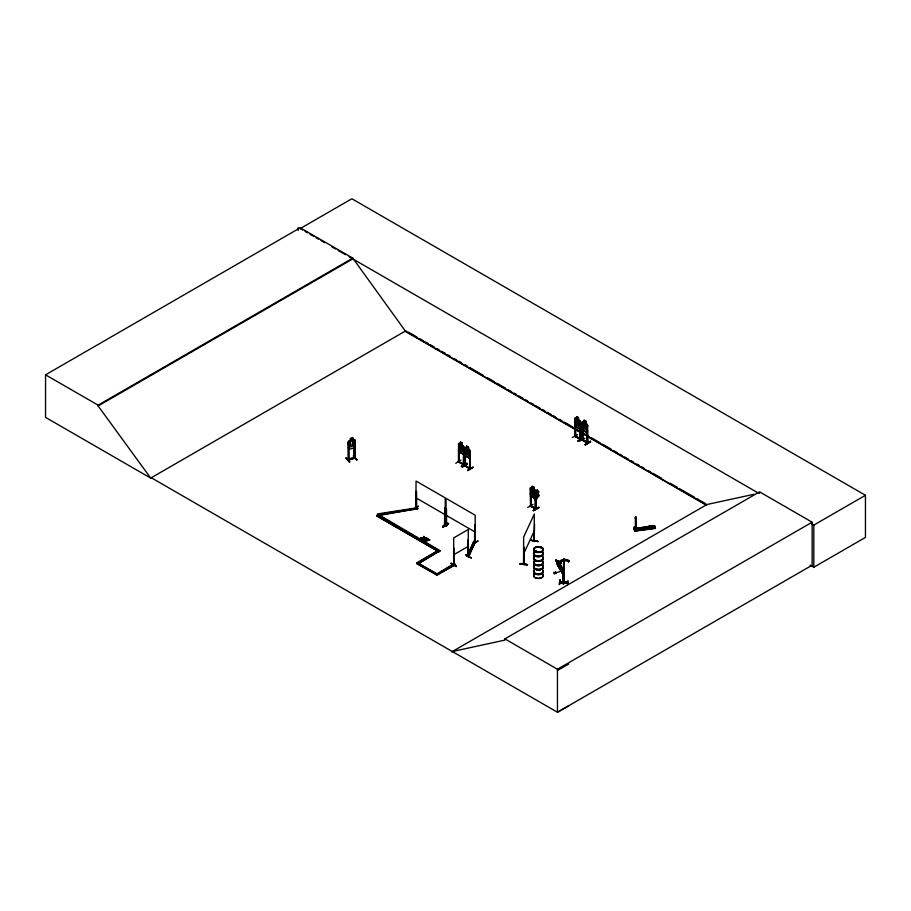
<?xml version="1.0" encoding="UTF-8"?>
<svg xmlns="http://www.w3.org/2000/svg" width="911" height="911" viewBox="0 0 911 911"><rect width="100%" height="100%" fill="white"/><g stroke="black" fill="none" stroke-linecap="round" stroke-linejoin="round"><path stroke-width="1.37" d="M563.829 560.219L563.738 574.602L563.51 563.75M563.636 569.751L563.658 562.679M563.715 559.889L563.738 559.138M559.274 563.658L563.419 570.821L564.16 568.76M563.943 561.199L563.909 567.906L563.863 565.389M564.125 570.605L564.091 560.219M636.345 519.509L636.129 529.644L636.254 518.837M559.923 582.368L567.655 582.539M563.807 564.49L563.704 568.475L563.613 567.291M635.218 527.594C634.557 530.475 633.999 521.832 634.967 530.851M635.4 527.651L635.24 527.822M561.711 570.309L561.768 571.174L563.533 570.593L563.476 569.739L561.711 570.309L561.768 571.174M563.613 563.408L563.75 561.973M634.489 527.663L634.66 529.735L634.568 527.207M634.66 527.708L634.329 527.97M635.263 517.847L635.582 516.765L636.288 518.177M354.174 441.345L354.231 458.358L354.174 441.345L354.8 441.163L354.869 457.994L347.979 459.998L348.742 459.178M557.293 561.78L556.131 559.775L557.6 564.467L560.629 568.783L559.878 565.196M556.245 559.866L556.04 561.233L557.236 563.1M556.359 561.29L556.416 560.424M556.735 561.928L556.792 561.051M560.459 570.275L561.688 571.687L561.871 568.248L560.755 565.97L561.836 568.305M563.681 560.014L563.841 558.432M563.761 560.629L563.75 564.16M563.658 566.574L563.761 565.207M563.647 569.694L563.67 571.322L563.909 567.872M523.563 564.171L523.631 537.069L534.313 514.043L534.119 541.134M524.087 563.829L523.802 546.919L523.631 564.16M534.119 540.963L534.632 540.542L534.313 541.134M559.753 580.125L559.32 584.634L560.083 580.091M562.975 573.224C563.784 575.991 565.241 562.224 563.112 574.761L557.566 564.82L563.465 574.602M563.704 583.416L563.169 583.359M563.898 582.493L564.091 571.561L563.317 571.539L563.898 571.96M563.123 583.849L563.397 571.448L563.26 582.027M567.553 584.816L567.974 580.364M557.805 564.729C557.099 566.779 556.45 559.354 557.839 560.937M558.158 560.789L563.75 570.571M562.941 569.25L562.896 569.364M562.554 573.292L563.123 569.751L562.827 573.201C561.108 572.404 564.365 573.714 563.157 574.272M563.123 574.716L563.51 570.332L564.205 570.275M563.738 574.556L564.171 570.195L563.431 570.457M519.885 563.886C534.495 567.052 524.611 562.155 519.885 563.898M519.976 563.602L527.469 564.729M557.783 562.098L560.288 566.255L559.115 565.685L560.117 568.771L557.623 564.478L557.942 560.948L559.115 562.189L557.942 560.948M555.881 572.871L563.499 570.377M635.274 517.357L635.844 516.867M456.354 566.744L451.013 563.157L456.491 566.323M636.288 529.621L635.183 528.061M536.613 499.069L535.099 499.729L531.375 495.22L534.313 489.867L539.073 495.607L536.613 499.069L535.099 499.638M531.5 495.197L531.91 493.375M535.417 551.246L536.408 550.927M536.408 551.542L535.998 550.768M541.703 548.115L541.111 547.784M563.385 574.602L557.566 564.82M354.926 445.581L354.254 447.916L348.902 449.43L348.207 442.017L348.924 441.061L354.197 439.512L355.039 440.047L354.254 447.916M463.243 454.213L463.904 452.403M469.507 458.153L470.224 456.502L469.541 458.256L465.316 455.819L464.781 453.427M579.669 428.614L580.261 421.429M579.692 428.717L580.318 426.917M586.912 432.304L587.515 425.118M354.971 457.561L354.402 457.743M354.994 458.131L348.093 460.157L348.048 443.145L348.662 442.962L348.788 459.953M349.756 461.752L346.237 457.766M346.214 458.062L349.744 462.002M349.403 462.173L345.929 458.153M423.159 539.289L424.241 536.579L423.171 538.321L420.882 537.98L423.239 537.672M423.159 539.642L424.241 536.579M427.35 538.378L427.783 538.982L427.35 538.378L426.268 541.441L427.27 539.972L429.593 540.029L427.27 539.972M423.797 536.328L423.239 538.025L420.882 538.333M422.715 539.392L423.171 537.968M426.268 541.441C428.694 539.187 423.308 539.437 424.845 540.622L426.724 540.371M427.783 538.629L427.339 540.041L429.593 539.676M534.119 541.578L534.575 524.326M530.737 540.428L538.31 541.419L530.737 540.2M413.138 509.659L418.582 506.243L413.184 509.42M455.773 463.312L460.989 460.009M467.502 464.177L462.105 467.445M577.654 434.638L572.267 437.553M584.885 438.339L579.498 441.243M467.184 555.767L473.868 541.385L475.314 541.612L468.641 556.519L467.184 556.302L468.641 555.995M467.184 556.302L473.868 541.385M468.641 556.519L475.314 542.136M533.06 504.409L527.663 507.529M523.631 553.922L534.313 530.897M530.282 506.083L535.873 509.169L535.816 491.052L533.983 489.344L534.837 490.573L534.837 494.445L533.926 495.595L532.206 494.65L531.295 492.487L532.149 486.258L534.04 487.237L534.04 489.309M531.09 505.696L530.509 505.343L530.737 506.391L531.033 489.423M535.702 508.532L535.531 508.748M415.803 508.236L416.612 508.44L416.054 491.302L415.86 508.327L416.054 481.054L445.24 497.907L445.308 525.009L444.5 524.804L444.739 507.871L445.115 525.146L444.579 524.884M458.688 461.125L458.928 461.547M462.332 445.331L463.961 446.88L463.961 464.997L458.438 461.888L458.54 443.794L460.351 444.09M463.54 464.542L464.143 464.826L463.597 447.711L463.403 464.747C465.259 463.335 461.262 464.143 459.064 461.763M470.167 469.051L470.167 450.934L465.419 447.426L464.769 447.882L464.724 465.931L470.247 469.051L469.871 451.765L469.643 468.755L470.349 468.243M469.871 451.765L469.814 468.584L470.44 468.914L470.065 468.402M444.579 524.269L445.24 524.372M445.752 525.522L446.003 508.589L446.367 525.875L445.843 525.601M446.504 508.873L446.561 525.761L446.014 525.408M474.46 541.544L475.018 541.84L474.506 541.533M587.105 442.94L587.265 425.927L587.766 443.042M560.094 579.84L559.707 584.304M462.355 445.32L458.916 451.264L463.266 454.213L459.042 451.776L458.54 449.351M582.573 429.468L586.024 423.524L586.912 424.048L587.629 425.084L587.629 443.201C589.451 441.641 575.547 437.007 587.481 442.541M450.991 563.465L456.502 566.3M531.853 493.318L534.347 489.947L536.192 491.462L537.137 490.027L538.731 491.94L537.752 493.272L538.219 494.605L536.511 497.007L534.985 497.076L533.493 495.288L533.436 493.295L535.144 490.892L536.249 491.428L537.16 490.141M538.731 491.94L537.672 493.25L539.073 495.607M645.683 527.913L647.277 527.389L645.888 527.959M654.724 526.649L654.497 525.818L634.079 528.687M645.136 527.651L634.17 529.04L645.204 527.924M654.679 526.387L634.25 529.109M655.225 527.708L634.728 530.43L635.024 531.124L655.453 528.403L655.362 527.776L653.289 528.05L652.424 525.875L654.497 525.59L655.339 528.141L634.91 530.862M568.623 561.848L569.25 560.686L568.623 561.848L567.929 561.449A6.172 5.227 -0.7 0 0 559.923 562.725L559.923 562.258A6.172 5.227 -0.7 0 1 562.474 560.629M468.231 556.837L468.288 529.485L453.689 537.911L453.667 565.025M559.103 561.711L559.741 561.119A7.208 6.104 -0.7 0 1 568.453 560.219L569.193 560.652M559.115 562.189L559.741 561.586A7.208 6.104 -0.7 0 1 568.453 560.686L569.261 561.165M354.766 457.39L354.333 457.732M578.462 419.698L578.587 417.557L576.731 416.555L575.889 422.772L576.788 424.947L578.462 425.915L579.362 424.777L579.362 420.905L578.462 419.698L580.387 421.394L580.398 439.512L574.943 436.403L575 418.297L576.788 418.593M575 418.297L575.513 417.921L580.387 421.394M458.54 443.794L459.144 443.463M587.629 443.201L582.175 440.093L582.209 421.998L582.789 421.588L587.572 425.118M582.209 421.998L582.789 421.588M645.797 527.537L647.277 527.571M532.149 488.33L530.316 488.057L530.532 506.004L536.067 509.033L535.998 499.194M533.926 489.378L534.04 487.237M535.087 490.05L530.373 488.011L530.76 506.379M530.316 493.614L530.885 495.983L535.247 498.34L535.873 496.62M531.375 495.22L535.099 499.729M530.566 505.377L530.908 505.81M530.851 506.391L531.033 493.637M535.247 508.395L530.908 505.981L535.873 508.554M538.686 507.199C522.083 517.562 550.472 500.879 533.311 510.399M533.288 510.729L538.948 507.678M453.94 548.012L453.94 565.116M468.231 556.587L468.288 539.733L468.505 556.746M465.806 554.924L471.158 557.839M459.064 443.418L463.904 446.914M458.7 444.921L459.201 445.206M460.351 444.226L460.351 442.017L462.162 443.042L462.036 445.183L462.936 446.39L462.936 450.262L462.036 451.4L460.351 450.444L459.451 448.269L459.451 444.397L460.351 444.226L460.408 442.12M463.266 445.821L462.093 445.149L462.162 443.042M464.098 447.996L463.403 447.825M465.475 453.473L465.27 466.261L465.475 449.26M470.372 452.05L469.689 451.879M416.543 508.44L416.543 491.587M461.342 466.534L467.058 463.471M461.365 466.204L466.808 463.05M465.35 465.817L470.247 468.436M469.814 468.152L464.917 465.794M473.128 467.4L467.65 470.52M467.65 470.258L473.094 467.104M467.616 470.577L473.094 467.332M415.894 507.7L416.418 507.962M575.137 419.436L575.627 419.72M580.148 439.079L579.84 422.34L580.523 422.51L580.58 439.398L575.114 436.255L575.057 418.354M584.019 420.222L585.819 421.246L584.019 420.222L583.12 426.473L584.019 428.648L585.705 429.616L586.604 428.466L585.762 421.281M580.523 422.51L579.84 422.34M582.368 423.137L582.869 423.421M585.762 423.353L585.819 421.246M582.152 427.601L582.71 429.981C593.277 434.854 581.138 431.871 582.266 427.589M587.071 442.951L587.265 425.927M587.754 426.211L587.071 426.029M575.604 435.913L574.887 435.754L575.41 436.073M579.783 438.726L580.318 439.512M580.535 438.726L575.501 436.278L580.58 438.783L579.977 438.442M579.84 439.193L580.034 422.226M577.825 441.015L583.507 437.997L577.847 441.049M582.676 423.524L582.733 440.412L582.869 429.035M447.961 523.21L442.484 526.683L443.133 527.059L448.565 523.882L442.792 526.843M585.306 444.91L590.738 441.698L585.306 444.875M474.506 542.193L474.699 525.157L474.916 542.398M474.449 541.658L474.95 542.444M472.433 543.981L478.173 540.929L472.513 543.981M151.363 477.785L150.77 478.138L45.55 417.386L45.55 374.82L300.22 227.784L352.796 258.132L405.372 331.057L706.389 504.853M300.22 227.784L300.22 228.57L351.862 198.757L865.45 495.277L865.45 537.41L813.808 567.223L810.118 565.082M45.55 374.82L98.126 405.167L352.796 258.132M568.601 705.888L557.452 712.243L151.294 477.751L150.691 478.093L98.126 405.953L352.796 258.918M150.691 478.093L405.964 330.716M466.58 446.094L468.436 447.096L469.211 450.444L469.211 454.316L468.311 455.454L466.637 454.487L465.737 452.311L466.637 446.06L466.637 448.132M468.436 447.096L468.311 449.237L469.575 449.897M469.541 449.875L470.224 450.934M469.552 458.244L465.384 455.773L464.906 453.416M376.744 515.375L417.693 508.6L376.744 515.899L438.954 551.815L376.744 515.899M416.623 562.952L437.884 550.677L416.623 563.476L436.995 574.716L455.238 564.706L436.995 575.24L416.623 563.476M440.013 550.677L417.682 564.091L440.013 550.677L377.427 513.929L417.295 507.757L417.693 508.6M453.689 554.765L468.288 546.338M437.143 573.919L452.961 564.797M451.719 651.889L706.993 504.5L754.023 494.274M452.311 651.536L504.888 640.103L504.888 638.884L759.558 491.849L812.134 522.197L812.134 565.207L557.452 712.243L557.452 669.232L812.134 522.197M759.558 493.067L758.965 493.42L349.129 256.8M811.371 523.677L813.808 525.089L865.45 495.277M557.452 670.462L568.601 664.108M348.059 459.36C362.464 457.197 347.524 457.276 348.731 459.998L348.662 442.962M540.975 547.944L541.18 548.263M535.873 551.474L536.522 551.018M536.374 551.451L535.372 550.95L535.645 551.474M557.748 560.891L563.704 570.73M561.802 570.468L563.476 569.739M561.074 563.021L557.623 564.478L561.085 563.499L559.923 562.258M350.507 440.651L350.473 438.533L352.773 437.906L352.773 439.979M350.541 438.578L352.694 437.997M348.788 443.099L348.048 443.145M354.299 441.482L354.8 441.163M348.275 460.157L348.093 459.543M575.08 435.64L575.684 436.608L575.627 425.335M582.311 439.341L582.835 439.603M464.063 464.804L458.688 461.74L463.357 464.098M446.322 525.271L445.741 524.93L446.265 525.248M354.709 458.017L355.039 440.047M378.794 514.237L381.55 513.815M384.294 513.383L387.05 512.961M389.794 512.54L392.55 512.107M395.294 511.686L404.928 510.194M407.672 509.773L415.928 508.497M423.797 537.638L426.041 537.98L423.717 538.276M420.882 537.98L426.041 537.98M424.435 540.029L429.593 540.029M635.582 519.748L635.548 528.186L635.411 517.824M634.09 527.435C639.42 526.843 630.514 527.162 634.956 530.714M645.045 526.854L647.129 526.569L647.994 528.756L645.922 529.029L645.045 526.854L645.922 529.029M648.962 526.33L651.035 526.057L651.912 528.232L649.839 528.505L648.962 526.33L649.839 528.505M635.388 528.505L654.497 525.59M647.789 527.23L653.312 526.569M647.903 527.526L653.369 526.831M636.96 529.166C632.075 530.544 638.178 527.811 637.028 530.43L636.163 527.162M634.842 530.703L655.385 527.981M423.717 537.923L426.041 537.627M424.435 540.382L426.792 540.075M575.41 436.688L575.445 419.834M582.562 440.377L582.118 439.455L582.733 439.797M458.7 461.775L458.7 449.134M459.007 445.32L458.893 462.173L459.269 461.456M465.248 465.612L464.747 465.35L465.532 466.147M444.853 524.725L444.739 507.871M446.037 524.827L446.561 525.761M445.012 525.123L444.853 524.11M559.992 581.89L567.724 582.14M559.969 582.049L567.701 582.288M353.24 455.99L356.748 459.975M530.726 540.2L538.207 541.681M563.932 571.504L563.829 583.78M458.893 462.173L459.201 449.419M463.631 464.564L463.597 447.711M416.065 507.507L416.27 508.532M532.206 486.36L533.926 487.305M535.816 492.282L535.304 492.008L535.315 508.93L535.497 498.921M587.754 443.065L582.357 439.945L582.266 422.066M465.293 449.374L464.792 449.089L465.065 465.851L470.44 468.914M459.144 451.697L463.3 454.065M471.306 558.101L465.692 554.708M300.22 228.57L302.668 229.982M305.117 231.394L307.565 232.806M310.002 234.218L313.669 236.336M316.117 237.748L318.565 239.16M321.014 240.572L324.68 242.69M332.014 246.927L335.681 249.045M338.129 250.457L345.463 254.681M408.424 332.128L417.022 337.093M419.481 338.516L423.171 340.646M425.619 342.058L428.079 343.481M430.539 344.893L434.228 347.023M436.688 348.446L439.136 349.87M441.596 351.282L445.285 353.411M447.745 354.834L450.193 356.247M453.883 358.376L456.343 359.799M458.802 361.211L461.251 362.635M464.94 364.764L467.4 366.176M469.86 367.6L483.377 375.4M487.055 377.53L494.434 381.789M496.882 383.201L505.491 388.166M507.939 389.589L511.629 391.719M514.089 393.131L516.548 394.554M519.008 395.978L522.686 398.096M525.146 399.519L527.606 400.942M531.284 403.061L533.744 404.484M536.203 405.907L539.893 408.037M542.352 409.449L544.801 410.872M547.26 412.284L550.95 414.414M553.41 415.837L555.858 417.249M559.548 419.379L562.007 420.802M564.467 422.214L573.065 427.179M576.754 429.309L589.041 436.403M591.49 437.827L600.098 442.792M602.547 444.204L611.156 449.18M613.604 450.592L617.294 452.721M619.753 454.145L622.213 455.557M624.673 456.98L628.351 459.11M630.811 460.522L633.27 461.945M636.948 464.075L639.408 465.487M641.868 466.91L644.328 468.322M648.017 470.452L650.465 471.875M652.925 473.287L661.523 478.264M670.132 483.229L677.499 487.476M679.959 488.9L694.706 497.406M697.154 498.829L705.763 503.794M404.564 330.944L584.532 434.854M587.003 436.278L706.572 505.309M465.35 447.46L466.694 448.235M416.054 497.907L445.24 514.761M446.003 515.205L475.189 532.058M426.268 541.088L426.712 541.692M416.839 537.82L377.814 514.761M419.276 539.232L440.013 551.201M455.238 564.182L454.179 563.567L435.936 574.625M454.179 564.091L455.238 564.706M419.971 564.182L435.777 573.304M504.888 638.884L557.452 669.232M568.612 561.381L567.917 560.971A6.172 5.227 -0.7 0 0 567.2 560.664M559.923 562.725L561.085 563.499M645.762 527.856L646.719 528.289L647.357 527.515M458.506 461.911L458.449 461.239M475.2 542.273L475.189 515.205L446.003 498.351L446.083 525.465M350.473 438.533L349.448 445.593L350.587 446.914L352.694 446.299L353.832 444.306L353.832 440.434L352.694 440.081L352.728 437.872M348.924 441.061L348.207 442.017M348.902 449.43L348.287 447.54M537.103 490.175L538.583 491.963M561.609 571.709L557.475 565.23M557.76 560.971L560.823 565.982M556.211 559.753L557.361 561.757M558.432 563.567L559.741 567.28L557.646 563.738L557.737 562.383L558.614 564.809L557.543 563.863L557.532 564.592M562.941 568.863L563.818 570.309M554.332 572.825C553.193 570.924 554.548 575.501 554.548 573.531M417.693 509.124L417.295 507.757M636.231 528.209L636.96 530.043M576.458 418.468L579.84 428.295M466.307 448.007L469.689 457.834M635.844 517.197L636.402 518.814M655.26 527.947L655.214 527.56M635.434 518.427L635.491 519.076M563.556 569.682L563.59 571.322M813.808 525.089L813.808 567.223M653.289 528.05L652.424 525.875M634.386 527.23L634.386 529.075M563.704 572.837L563.658 583.871M562.998 572.905L562.975 583.757M474.699 525.157L474.779 542.034M447.927 523.153C437.804 531.341 444.272 522.891 448.565 523.882L443.133 527.059M436.995 574.01L418.753 563.476M298.159 227.625L298.159 230.415M98.126 405.167L98.126 405.953M542.671 557.008A4.897 2.824 0 0 1 538.435 561.244A4.897 2.824 0 0 1 534.199 557.008M542.614 557.304A4.817 2.779 0 0 1 538.435 561.472A4.817 2.779 0 0 1 534.267 557.304M542.671 552.362A4.897 2.824 0 0 1 538.435 556.598A4.897 2.824 0 0 1 534.199 552.362M542.614 556.519A4.817 2.779 0 0 1 538.435 560.698A4.817 2.779 0 0 1 534.267 556.519M542.614 552.647A4.817 2.779 0 0 1 538.435 556.826A4.817 2.779 0 0 1 534.267 552.647M542.671 556.769A4.897 2.824 0 0 1 538.435 561.005A4.897 2.824 0 0 1 534.199 556.769M542.671 552.123A4.897 2.824 0 0 1 538.435 556.359A4.897 2.824 0 0 1 534.199 552.123M542.614 551.872A4.828 2.79 0 0 1 538.435 556.052A4.828 2.79 0 0 1 534.256 551.872M542.671 570.263A4.897 2.824 0 0 1 538.435 574.499A4.897 2.824 0 0 1 534.199 570.263M542.614 570.559A4.817 2.779 0 0 1 538.435 574.727A4.817 2.779 0 0 1 534.267 570.559M542.592 574.192A4.794 2.767 0 0 1 538.435 578.348A4.794 2.767 0 0 1 534.279 574.192M542.614 561.62A4.817 2.779 0 0 1 538.435 565.799A4.817 2.779 0 0 1 534.267 561.62M542.626 574.294A4.84 2.79 0 0 1 538.435 578.485A4.84 2.79 0 0 1 534.245 574.294M542.626 561.381A4.84 2.79 0 0 1 538.435 565.572A4.84 2.79 0 0 1 534.245 561.381M542.671 565.617A4.897 2.824 0 0 1 538.435 569.853A4.897 2.824 0 0 1 534.199 565.617M542.614 569.774A4.828 2.79 0 0 1 538.435 573.953A4.828 2.79 0 0 1 534.256 569.774M542.614 565.902A4.828 2.79 0 0 1 538.435 570.081A4.828 2.79 0 0 1 534.256 565.902M542.671 570.024A4.897 2.824 0 0 1 538.435 574.26A4.897 2.824 0 0 1 534.199 570.024M542.671 565.378A4.897 2.824 0 0 1 538.435 569.614A4.897 2.824 0 0 1 534.199 565.378M542.614 565.127A4.828 2.79 0 0 1 538.435 569.307A4.828 2.79 0 0 1 534.256 565.127M535.759 491.849L535.748 493.944L537.934 494.4L535.873 494.662L535.839 497.463L535.361 494.559L533.094 494.149L535.224 493.864L535.224 491.223L535.759 491.849M559.901 582.869L567.633 583.131L567.701 582.038L559.969 581.81L559.901 582.869M559.923 582.607L567.655 582.881L559.923 582.607M555.437 571.835L556.109 573.588L555.482 571.766M587.549 430.709L586.912 432.429L587.572 430.687M535.941 491.849L534.233 494.263L535.714 496.051L537.422 493.637L535.941 491.849M537.274 490.665L537.923 492.247L537.274 490.665M590.453 441.22L584.999 444.739L590.476 441.254M575 423.854L575.479 426.28C586.069 431.21 573.884 428.068 575 423.854M352.318 438.464L350.963 439.546L352.318 438.464M352.694 440.765L350.587 441.391L350.587 445.263L352.694 444.636L352.694 440.765M353.559 455.955L357.066 459.941L353.525 455.921M533.618 487.476L532.514 486.873L533.618 488.171L533.618 487.476M533.926 490.072L532.206 489.116L532.206 492.988L533.926 493.933L533.926 490.072M585.409 421.497L584.315 420.871L585.409 422.18L585.409 421.497M585.705 424.082L584.019 423.125L584.019 426.997L585.705 427.954L585.705 424.082M461.74 443.281L460.647 442.666L461.74 443.976L461.74 443.281M462.036 445.878L460.351 444.91L460.351 448.781L462.036 449.749L462.036 445.878M578.166 417.796L577.096 417.181L578.166 418.491L578.166 417.796M578.462 420.392L576.788 419.424L576.788 423.296L578.462 424.264L578.462 420.392M468.015 447.335L466.933 446.72L468.015 448.03L468.015 447.335M468.311 449.932L466.637 448.964L466.637 452.835L468.311 453.803L468.311 449.932M536.021 551.77A4.828 2.79 0 0 0 543.263 549.356A4.828 2.79 0 0 0 536.021 546.942A4.828 2.79 0 0 0 536.021 551.77M538.435 565.093A4.794 2.767 0 0 0 542.592 560.937A4.84 2.79 0 0 1 538.435 565.23A4.84 2.79 0 0 1 534.245 561.039A4.794 2.767 0 0 0 538.435 565.093M536.021 552.168A4.817 2.779 0 0 0 543.252 549.754A4.817 2.779 0 0 0 536.021 547.352A4.817 2.779 0 0 0 536.021 552.168M536.021 551.929A4.84 2.79 0 0 0 543.275 549.515A4.84 2.79 0 0 0 536.021 547.09A4.84 2.79 0 0 0 536.021 551.929"/></g></svg>
